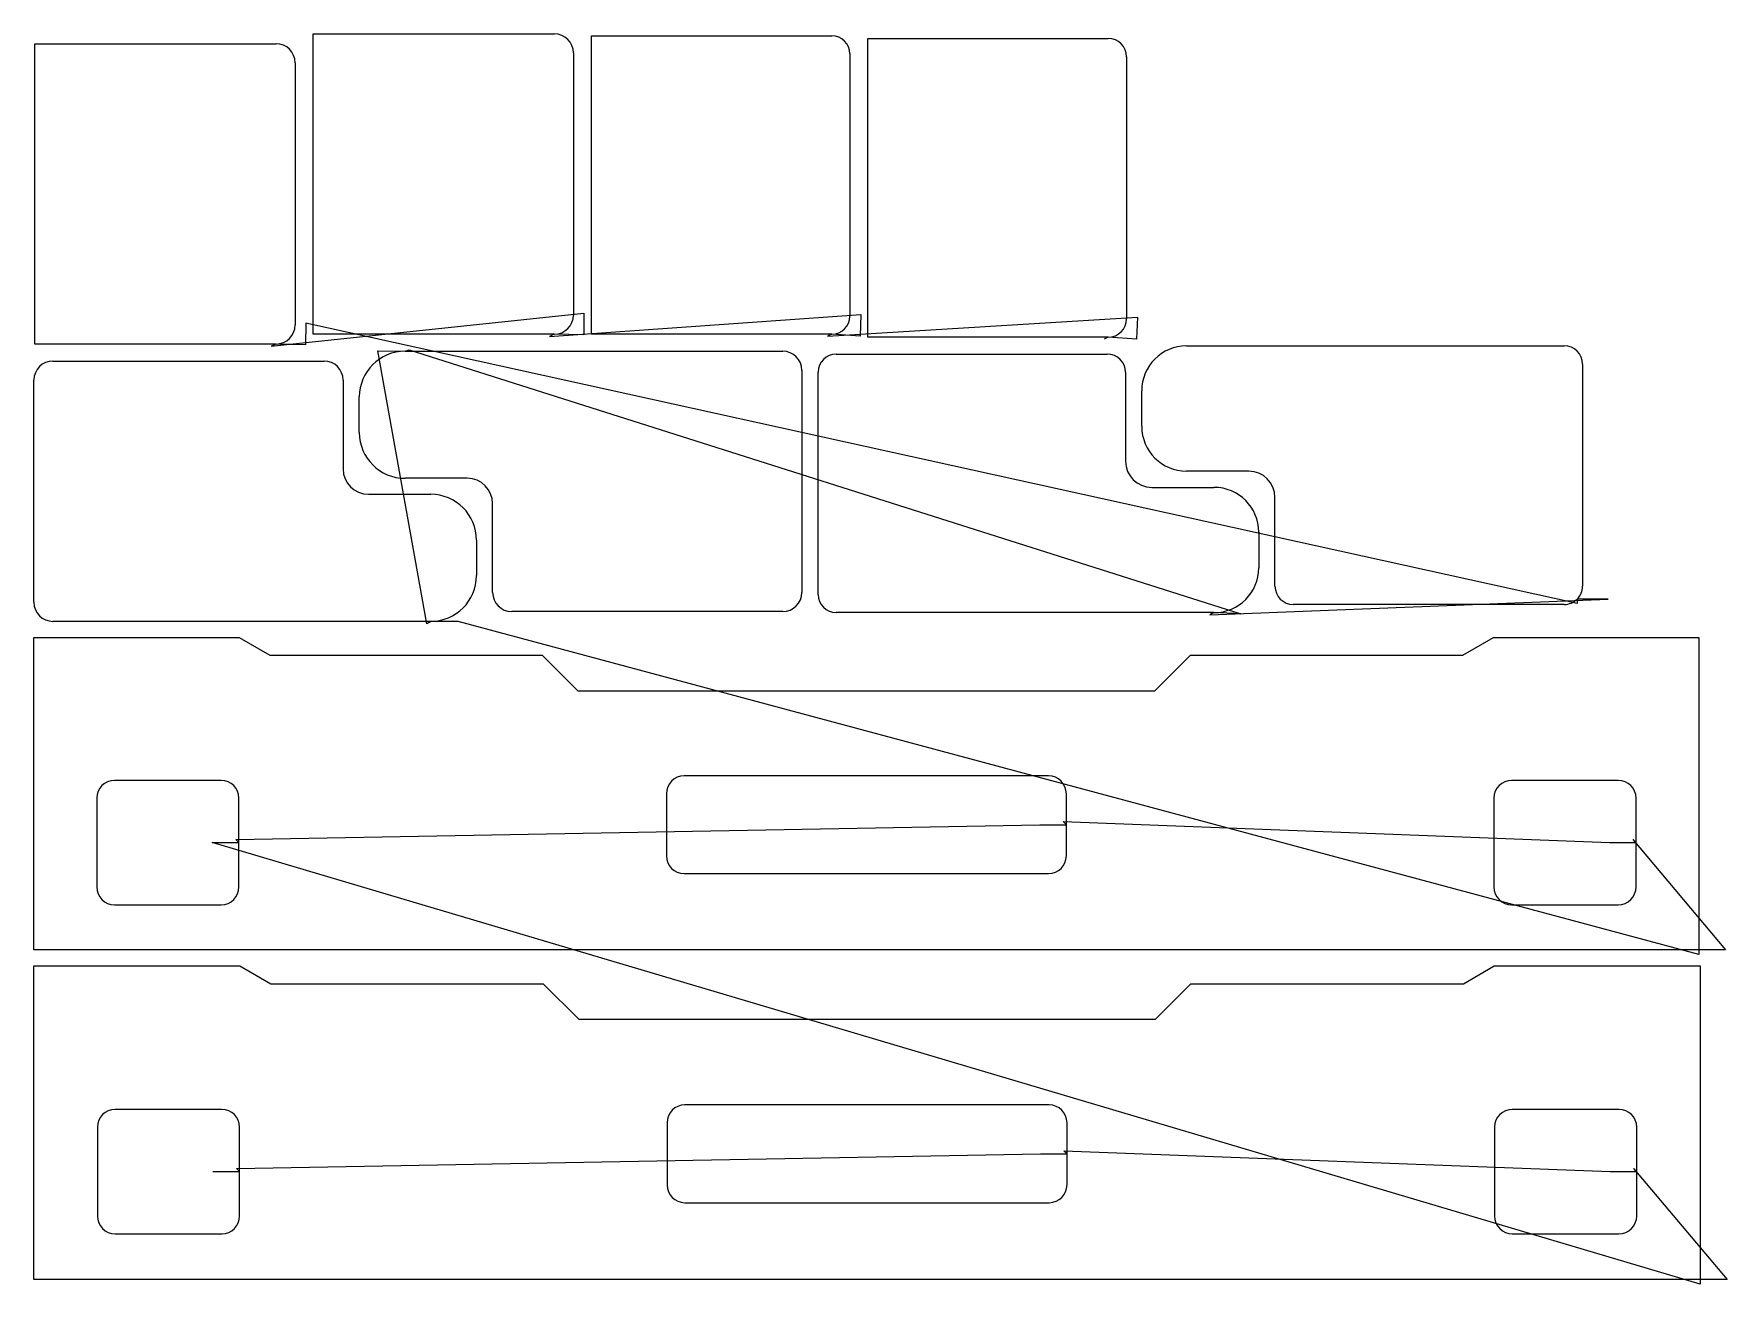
# Model space of a CAD drawing. Header units: metres. Extents: x 19 to 1924, y 14 to 1421.
import ezdxf

# ---------------------------------------------------------------- set-up
doc = ezdxf.new("R2010")
doc.units = ezdxf.units.M

msp = doc.modelspace()

# ---------------------------------------------------------------- linework, layer by layer
at = {"layer": 'TOOL_0'}
for p, q in [((333.092, 1082.971), (333.092, 1420.971)), ((333.092, 1420.971), (604.592, 1420.971)), ((646.262, 1082.894), (646.262, 1418.894)), ((646.262, 1418.894), (916.762, 1418.894)), ((957.432, 1079.684), (957.432, 1415.684)), ((957.432, 1415.684), (1227.932, 1415.684)), ((20, 1071.863), (20, 1409.863)), ((20, 1409.863), (291.5, 1409.863)), ((626.092, 1399.471), (626.092, 1104.471)), ((937.262, 1398.394), (937.262, 1103.394)), ((1248.432, 1395.184), (1248.432, 1100.184)), ((313, 1388.363), (313, 1093.363)), ((286.175, 1069.321), (637.989, 1106.602)), ((599.267, 1080.429), (949.563, 1105.222)), ((637.989, 1106.602), (637.823, 1082.096)), ((949.563, 1105.222), (948.575, 1080.687)), ((324.897, 1095.493), (324.731, 1070.988)), ((1755.489, 779.807), (324.897, 1095.493)), ((912.011, 1080.687), (1260.733, 1102.012)), ((1260.733, 1102.012), (1259.745, 1077.477)), ((291.5, 1071.863), (20, 1071.863)), ((291.5, 1071.863), (286.175, 1069.321)), ((324.731, 1070.988), (291.5, 1071.863)), ((604.592, 1082.971), (333.092, 1082.971)), ((604.592, 1082.971), (599.267, 1080.429)), ((637.823, 1082.096), (604.592, 1082.971)), ((916.762, 1082.894), (646.262, 1082.894)), ((916.762, 1082.894), (912.011, 1080.687)), ((948.575, 1080.687), (916.762, 1082.894)), ((1227.932, 1079.684), (957.432, 1079.684)), ((1227.932, 1079.684), (1223.181, 1077.477)), ((1259.745, 1077.477), (1227.932, 1079.684)), ((1315.993, 1069.803), (1740.993, 1069.803)), ((40.5, 1052.748), (345.5, 1052.748)), ((461.065, 757.065), (405.931, 1064.151)), ((405.931, 1064.151), (436.677, 1063.782)), ((436.677, 1063.782), (441.463, 1065.499)), ((436.677, 1063.782), (861.677, 1063.782)), ((441.463, 1065.499), (1377.217, 768.367)), ((921.828, 1060.575), (1226.828, 1060.575)), ((1761.493, 1049.303), (1761.493, 799.303)), ((19, 781.248), (19, 1031.248)), ((367, 1031.248), (367, 931.248)), ((883.177, 1042.282), (883.177, 792.282)), ((901.328, 790.075), (901.328, 1040.075)), ((1247.328, 1040.075), (1247.328, 940.075)), ((385.177, 972.282), (385.177, 1012.282)), ((1265.493, 979.303), (1265.493, 1019.303)), ((506.677, 920.782), (436.677, 920.782)), ((1385.993, 928.803), (1315.993, 928.803)), ((395.5, 902.748), (465.5, 902.748)), ((1276.828, 910.575), (1346.828, 910.575)), ((1415.493, 799.303), (1415.493, 899.303)), ((535.177, 792.282), (535.177, 892.282)), ((1397.328, 860.075), (1397.328, 820.075)), ((517, 851.248), (517, 811.248)), ((1342.068, 767.1), (1790.489, 784.807)), ((1790.489, 784.807), (1755.489, 784.807)), ((1755.489, 784.807), (1755.489, 779.807)), ((861.677, 770.782), (556.677, 770.782)), ((1346.828, 769.575), (921.828, 769.575)), ((1346.828, 769.575), (1342.068, 767.1)), ((1377.217, 768.367), (1346.828, 769.575)), ((1740.993, 778.803), (1435.993, 778.803)), ((465.5, 759.748), (40.5, 759.748)), ((465.5, 759.748), (461.065, 757.065)), ((496.241, 759.748), (465.5, 759.748)), ((1892.5, 384.925), (496.241, 759.748)), ((18.999, 390.066), (18.999, 741.566)), ((18.999, 741.566), (249.95, 741.566)), ((249.95, 741.566), (284.591, 721.566)), ((1626.908, 721.566), (1661.549, 741.566)), ((1661.549, 741.566), (1892.5, 741.566)), ((1892.5, 741.566), (1892.5, 390.066)), ((284.591, 721.566), (591.06, 721.566)), ((591.06, 721.566), (631.06, 681.566)), ((1280.439, 681.566), (1320.439, 721.566)), ((1320.439, 721.566), (1626.908, 721.566)), ((631.06, 681.566), (1280.439, 681.566)), ((229.749, 580.816), (109.749, 580.816)), ((1160.749, 585.816), (750.749, 585.816)), ((1801.749, 580.816), (1681.749, 580.816)), ((89.749, 560.816), (89.749, 460.816)), ((249.749, 510.816), (249.749, 560.816)), ((730.749, 565.816), (730.749, 495.816)), ((1180.749, 530.816), (1180.749, 565.816)), ((1661.749, 560.816), (1661.749, 460.816)), ((1821.749, 510.816), (1821.749, 560.816)), ((1180.749, 530.816), (1177.213, 534.352)), ((1177.213, 534.352), (1791.749, 510.816)), ((246.213, 514.352), (1150.749, 530.816)), ((1150.749, 530.816), (1180.749, 530.816)), ((1180.749, 495.816), (1180.749, 530.816)), ((1893.999, 13.83), (219.749, 510.816)), ((219.749, 510.816), (249.749, 510.816)), ((249.749, 510.816), (246.213, 514.352)), ((249.749, 460.816), (249.749, 510.816)), ((1791.749, 510.816), (1821.749, 510.816)), ((1821.749, 510.816), (1818.213, 514.352)), ((1818.213, 514.352), (1922.532, 390.066)), ((1821.749, 460.816), (1821.749, 510.816)), ((750.749, 475.816), (1160.749, 475.816)), ((109.749, 440.816), (229.749, 440.816)), ((1681.749, 440.816), (1801.749, 440.816)), ((1892.499, 390.066), (18.999, 390.066)), ((1922.532, 390.066), (1892.499, 390.066)), ((1892.5, 390.066), (1892.5, 384.925)), ((19, 19.001), (19, 372.001)), ((19, 372.001), (250.902, 372.001)), ((250.902, 372.001), (285.543, 352.001)), ((1627.456, 352.001), (1662.097, 372.001)), ((1662.097, 372.001), (1893.999, 372.001)), ((1893.999, 372.001), (1893.999, 19.001)), ((285.543, 352.001), (592.121, 352.001)), ((592.121, 352.001), (632.121, 312.001)), ((1280.878, 312.001), (1320.878, 352.001)), ((1320.878, 352.001), (1627.456, 352.001)), ((632.121, 312.001), (1280.878, 312.001)), ((230.5, 210.501), (110.5, 210.501)), ((1161.5, 215.501), (751.5, 215.501)), ((1802.5, 210.501), (1682.5, 210.501)), ((731.5, 195.501), (731.5, 125.501)), ((1181.5, 160.501), (1181.5, 195.501)), ((90.5, 190.501), (90.5, 90.501)), ((250.5, 140.501), (250.5, 190.501)), ((1662.5, 190.501), (1662.5, 90.501)), ((1822.5, 140.501), (1822.5, 190.501)), ((246.964, 144.037), (1151.5, 160.501)), ((1151.5, 160.501), (1181.5, 160.501)), ((1181.5, 160.501), (1177.964, 164.037)), ((1177.964, 164.037), (1792.5, 140.501)), ((1181.5, 125.501), (1181.5, 160.501)), ((220.5, 140.501), (250.5, 140.501)), ((250.5, 140.501), (246.964, 144.037)), ((250.5, 90.501), (250.5, 140.501)), ((1792.5, 140.501), (1822.5, 140.501)), ((1822.5, 140.501), (1818.964, 144.037)), ((1818.964, 144.037), (1924.252, 19.001)), ((1822.5, 90.501), (1822.5, 140.501)), ((751.5, 105.501), (1161.5, 105.501)), ((110.5, 70.501), (230.5, 70.501)), ((1682.5, 70.501), (1802.5, 70.501)), ((1894, 19.001), (19, 19.001)), ((1893.999, 19.001), (1893.999, 13.83)), ((1924.252, 19.001), (1894, 19.001))]:
    msp.add_line(p, q, dxfattribs=at)
for centre, radius, start, end in [((604.592, 1399.471), 21.5, 0, 90), ((916.762, 1398.394), 20.5, 0, 90), ((1227.932, 1395.184), 20.5, 0, 90), ((291.5, 1388.363), 21.5, 0, 90), ((291.5, 1093.363), 21.5, 270, 0), ((604.592, 1104.471), 21.5, 270, 0), ((916.762, 1103.394), 20.5, 270, 0), ((1227.932, 1100.184), 20.5, 270, 0), ((1315.993, 1019.303), 50.5, 90, 180), ((1740.993, 1049.303), 20.5, 0, 90), ((40.5, 1031.248), 21.5, 90, 180), ((345.5, 1031.248), 21.5, 0, 90), ((436.677, 1012.282), 51.5, 90, 180), ((861.677, 1042.282), 21.5, 0, 90), ((921.828, 1040.075), 20.5, 90, 180), ((1226.828, 1040.075), 20.5, 0, 90), ((436.677, 972.282), 51.5, 180, 270), ((1315.993, 979.303), 50.5, 180, 270), ((1276.828, 940.075), 29.5, 180, 270), ((395.5, 931.248), 28.5, 180, 270), ((506.677, 892.282), 28.5, 0, 90), ((1385.993, 899.303), 29.5, 0, 90), ((465.5, 851.248), 51.5, 0, 90), ((1346.828, 860.075), 50.5, 0, 90), ((1346.828, 820.075), 50.5, 270, 0), ((465.5, 811.248), 51.5, 270, 0), ((40.5, 781.248), 21.5, 180, 270), ((556.677, 792.282), 21.5, 180, 270), ((861.677, 792.282), 21.5, 270, 0), ((921.828, 790.075), 20.5, 180, 270), ((1435.993, 799.303), 20.5, 180, 270), ((1740.993, 799.303), 20.5, 270, 315), ((1740.993, 799.303), 20.5, 315, 0), ((109.749, 560.816), 20, 90, 180), ((229.749, 560.816), 20, 0, 90), ((750.749, 565.816), 20, 90, 180), ((1160.749, 565.816), 20, 0, 90), ((1681.749, 560.816), 20, 90, 180), ((1801.749, 560.816), 20, 0, 90), ((750.749, 495.816), 20, 180, 270), ((1160.749, 495.816), 20, 270, 0), ((109.749, 460.816), 20, 180, 270), ((229.749, 460.816), 20, 270, 0), ((1681.749, 460.816), 20, 180, 270), ((1801.749, 460.816), 20, 270, 0), ((110.5, 190.501), 20, 90, 180), ((230.5, 190.501), 20, 0, 90), ((751.5, 195.501), 20, 90, 180), ((1161.5, 195.501), 20, 0, 90), ((1682.5, 190.501), 20, 90, 180), ((1802.5, 190.501), 20, 0, 90), ((751.5, 125.501), 20, 180, 270), ((1161.5, 125.501), 20, 270, 0), ((110.5, 90.501), 20, 180, 270), ((230.5, 90.501), 20, 270, 0), ((1682.5, 90.501), 20, 180, 270), ((1802.5, 90.501), 20, 270, 0)]:
    msp.add_arc(centre, radius, start, end, dxfattribs=at)

doc.saveas('drawing.dxf')
